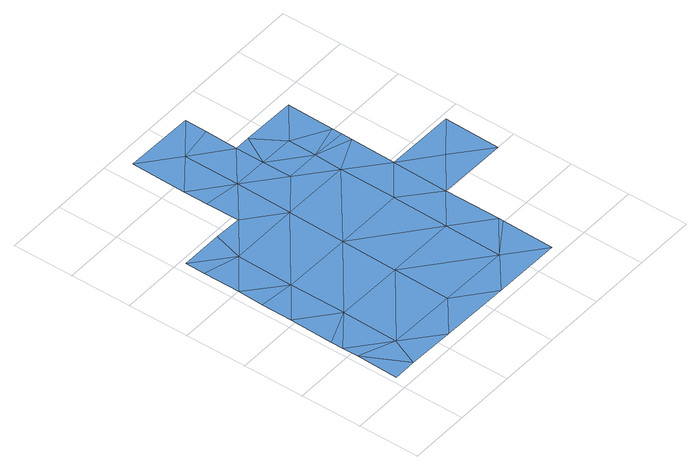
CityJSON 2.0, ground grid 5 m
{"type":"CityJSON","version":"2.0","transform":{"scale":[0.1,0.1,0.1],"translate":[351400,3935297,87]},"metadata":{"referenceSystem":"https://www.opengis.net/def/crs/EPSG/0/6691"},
"CityObjects":{
"waterbody1":{"type":"WaterBody","attributes":{"name":"4","class":"1140","function":"1","WaterBodyRiverFloodingRiskAttribute.description":"2","WaterBodyRiverFloodingRiskAttribute.rankOrg":"1","WaterBodyRiverFloodingRiskAttribute.adminType":"2","WaterBodyRiverFloodingRiskAttribute.scale":"L1"},"geometry":[{"type":"MultiSurface","lod":"1","boundaries":[[[0,1,2]],[[3,1,0]],[[3,4,1]],[[5,4,3]],[[5,6,4]],[[6,5,7]],[[8,7,5]],[[9,5,10]],[[10,11,12]],[[10,3,11]],[[11,3,13]],[[14,11,13]],[[14,15,11]],[[0,16,17]],[[0,17,18]],[[18,13,0]],[[19,16,20]],[[16,21,20]],[[21,22,20]],[[23,24,25]],[[25,24,26]],[[25,26,27]],[[27,26,21]],[[2,27,21]],[[2,21,16]],[[25,27,28]],[[1,28,27]],[[29,28,1]],[[29,30,28]],[[30,29,31]],[[32,31,29]],[[33,34,35]],[[34,11,35]],[[33,35,36]],[[36,35,37]],[[35,15,37]],[[38,39,30]],[[30,39,40]],[[39,41,40]],[[41,25,40]],[[38,30,42]],[[43,38,42]],[[44,45,4]],[[45,29,4]],[[45,32,29]],[[42,30,31]],[[28,30,40]],[[40,25,28]],[[41,23,25]],[[19,20,22]],[[17,46,18]],[[15,35,11]],[[12,11,34]],[[8,5,9]],[[44,4,6]],[[10,5,3]],[[4,29,1]],[[13,3,0]],[[1,27,2]],[[0,2,16]]]}]},
"waterbody2":{"type":"WaterBody","attributes":{"name":"4","class":"1140","function":"1","WaterBodyRiverFloodingRiskAttribute.description":"2","WaterBodyRiverFloodingRiskAttribute.rankOrg":"2","WaterBodyRiverFloodingRiskAttribute.adminType":"2","WaterBodyRiverFloodingRiskAttribute.scale":"L1"},"geometry":[{"type":"MultiSurface","lod":"1","boundaries":[[[14,18,47]],[[14,13,18]],[[15,14,48]],[[48,47,49]],[[47,50,49]],[[50,18,46]],[[18,50,47]],[[48,14,47]]]}]}
},
"vertices":[
[149,171,2],[92,125,2],[149,125,2],[93,172,2],[35,126,2],[36,172,2],[8,150,2],[8,180,2],[8,196,2],[43,196,2],[65,195,2],[94,218,2],[65,222,2],[122,194,2],[122,218,2],[122,241,2],[177,147,2],[178,184,2],[150,194,2],[234,146,2],[205,124,2],[176,101,2],[233,100,2],[175,8,2],[176,51,2],[147,32,2],[176,55,2],[148,79,2],[91,79,2],[35,80,2],[34,34,2],[6,58,2],[6,68,2],[66,287,2],[65,242,2],[94,264,2],[123,286,2],[123,268,2],[24,11,2],[62,10,2],[90,33,2],[119,9,2],[6,45,2],[5,11,2],[7,129,2],[7,104,2],[178,193,2],
[150,217,2],[135,241,2],[179,240,2],[178,201,2]
]}
